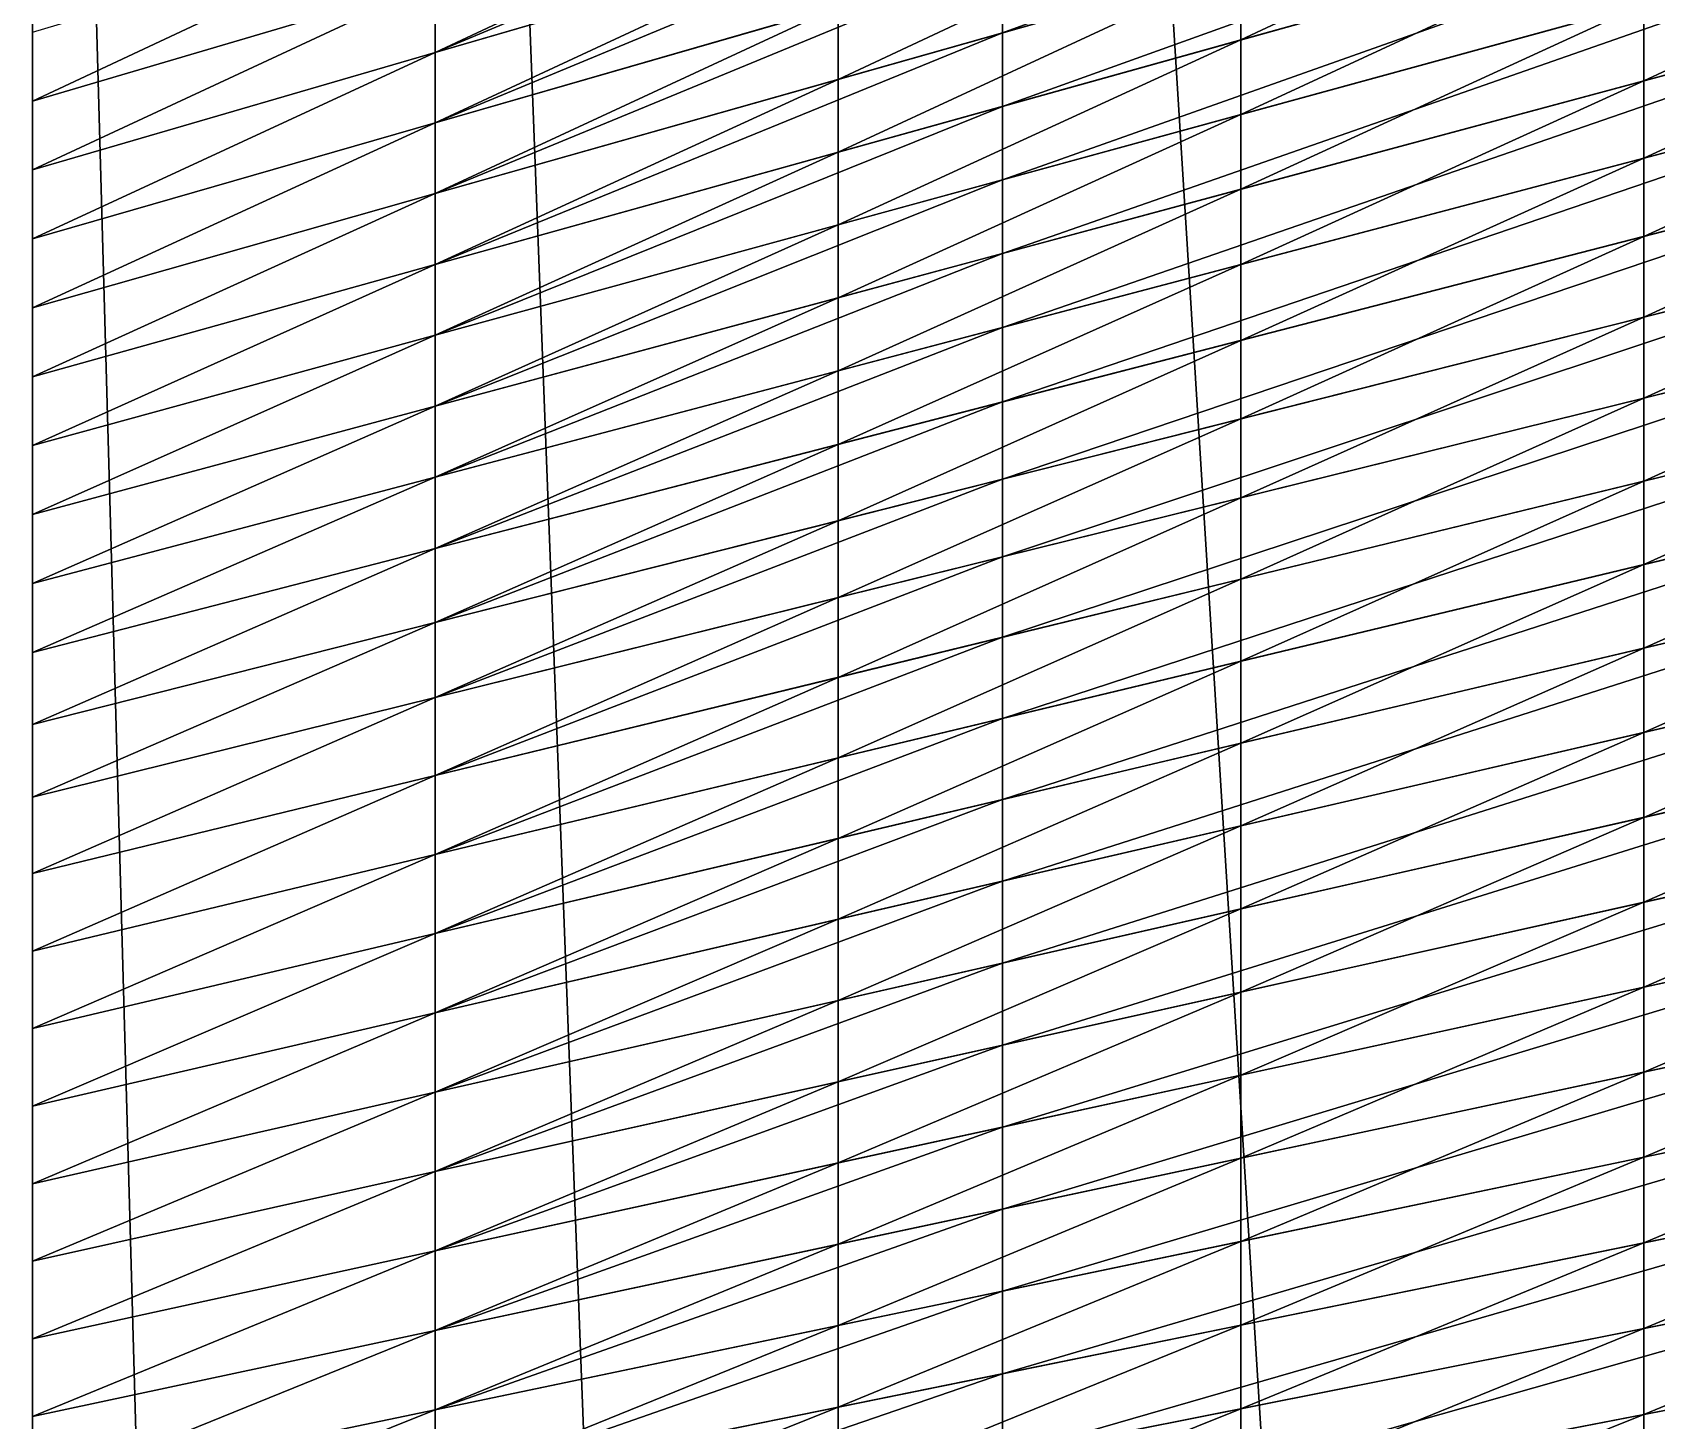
# Model space of a CAD drawing. Header units: metres. Extents: x -3 to 177, y -14 to 14.
# Drawn here: x -3.2 to -1.587, y 3.396 to 4.774 of the extents above; entities that cross this region are included whole.
import ezdxf

# ---------------------------------------------------------------- set-up
doc = ezdxf.new("R2010")
doc.units = ezdxf.units.M
doc.layers.add('AFT_PEAK', color=7, linetype='Continuous', true_color=0x74a6a7)
doc.layers.add('HULL', color=7, linetype='Continuous', true_color=0x528ba5)

msp = doc.modelspace()

# ---------------------------------------------------------------- linework, layer by layer
at = {"layer": 'AFT_PEAK'}
for points in [[(-2.2367, 7.5013, 14.8718), (-1.2735, -7.9426, 14.8547), (-1.2735, 7.9426, 14.8547)], [(-2.8, 7.2432, 14.8819), (-2.2367, -7.5013, 14.8718), (-2.2367, 7.5013, 14.8718)], [(-2.2367, 7.5013, 14.8718), (-2.2367, -7.5013, 14.8718), (-1.2735, -7.9426, 14.8547)], [(-3.2, 7.06, 14.889), (-2.8, -7.2432, 14.8819), (-2.8, 7.2432, 14.8819)], [(-2.8, 7.2432, 14.8819), (-2.8, -7.2432, 14.8819), (-2.2367, -7.5013, 14.8718)], [(-3.2, 7.06, 14.889), (-3.2, -7.06, 14.889), (-2.8, -7.2432, 14.8819)], [(-3.2, -7.0425, 14.8101), (-3.2, -7.06, 14.889), (-3.2, 7.06, 14.889)], [(-3.2, -7.0425, 14.8101), (-3.2, 7.06, 14.889), (-3.2, 7.0425, 14.8101)], [(-3.2, -7.0425, 14.8101), (-3.2, 7.0425, 14.8101), (-3.2, 7.025, 14.7312)], [(-3.2, -7.025, 14.7312), (-3.2, -7.0425, 14.8101), (-3.2, 7.025, 14.7312)], [(-3.2, -7.025, 14.7312), (-3.2, 7.025, 14.7312), (-3.2, 7.0075, 14.6523)], [(-3.2, -7.025, 14.7312), (-3.2, 7.0075, 14.6523), (-3.2, 6.9901, 14.5734)], [(-3.2, -7.025, 14.7312), (-3.2, 6.9901, 14.5734), (-3.2, 6.9726, 14.4945)], [(-3.2, -7.025, 14.7312), (-3.2, 6.9726, 14.4945), (-3.2, 6.9551, 14.4156)], [(-3.2, -7.025, 14.7312), (-3.2, 6.9551, 14.4156), (-3.2, 6.9376, 14.3367)], [(-3.2, -6.8289, 13.8642), (-3.2, -7.025, 14.7312), (-3.2, 6.9376, 14.3367)], [(-3.2, -6.8093, 13.7859), (-3.2, -6.8289, 13.8642), (-3.2, 6.9376, 14.3367)], [(-3.2, -6.5557, 12.8508), (-3.2, -6.8093, 13.7859), (-3.2, 6.9376, 14.3367)], [(-3.2, -6.5557, 12.8508), (-3.2, 6.9376, 14.3367), (-3.2, 6.2422, 12.019)], [(-3.2, 6.2422, 12.019), (-3.2, 5.7353, 11.1927), (-3.2, 4.5009, 10.0523)], [(-3.2, 6.2422, 12.019), (-3.2, 4.5009, 10.0523), (-3.2, 2.3223, 9.2208)], [(-3.2, 6.2422, 12.019), (-3.2, 2.3223, 9.2208), (-3.2, -0.7272, 9.0124)], [(-3.2, 6.2422, 12.019), (-3.2, -0.7272, 9.0124), (-3.2, -5.5467, 10.9327)], [(-3.2, -5.5467, 10.9327), (-3.2, -6.5557, 12.8508), (-3.2, 6.2422, 12.019)], [(-3.2, 5.7353, 11.1927), (-3.2, 5.1988, 10.595), (-3.2, 4.5009, 10.0523)], [(-3.2, 5.1988, 10.595), (-3.2, 4.5693, 10.0953), (-3.2, 4.5009, 10.0523)], [(-3.2, 5.1988, 10.595), (-3.2, 4.6377, 10.1383), (-3.2, 4.5693, 10.0953)], [(-3.2, 5.1988, 10.595), (-3.2, 4.7061, 10.1813), (-3.2, 4.6377, 10.1383)], [(-3.2, 5.1988, 10.595), (-3.2, 4.7746, 10.2243), (-3.2, 4.7061, 10.1813)], [(-2.2367, 4.7739, 9.7803), (-2.2367, 4.8469, 9.8244), (-1.2735, 5.1246, 9.5534)], [(-2.2367, 4.7739, 9.7803), (-1.2735, 5.1246, 9.5534), (-1.2735, 5.047, 9.5083)], [(-2.2367, 4.7009, 9.7363), (-2.2367, 4.7739, 9.7803), (-1.2735, 5.047, 9.5083)], [(-2.2367, 4.7009, 9.7363), (-1.2735, 5.047, 9.5083), (-1.2735, 4.9694, 9.4633)], [(-2.8, 4.7544, 10.0271), (-2.8, 4.8241, 10.0715), (-2.2367, 4.9901, 9.9169)], [(-2.8, 4.7544, 10.0271), (-2.2367, 4.9901, 9.9169), (-2.2367, 4.9186, 9.8705)], [(-2.2367, 4.6279, 9.6923), (-2.2367, 4.7009, 9.7363), (-1.2735, 4.9694, 9.4633)], [(-2.2367, 4.6279, 9.6923), (-1.2735, 4.9694, 9.4633), (-1.2735, 4.8918, 9.4183)], [(-2.8, 4.6846, 9.9828), (-2.8, 4.7544, 10.0271), (-2.2367, 4.9186, 9.8705)], [(-2.8, 4.6846, 9.9828), (-2.2367, 4.9186, 9.8705), (-2.2367, 4.8469, 9.8244)], [(-3.2, 4.7061, 10.1813), (-3.2, 4.7746, 10.2243), (-2.8, 4.8938, 10.1159)], [(-3.2, 4.7061, 10.1813), (-2.8, 4.8938, 10.1159), (-2.8, 4.8241, 10.0715)], [(-2.2367, 4.5549, 9.6483), (-2.2367, 4.6279, 9.6923), (-1.2735, 4.8918, 9.4183)], [(-2.2367, 4.5549, 9.6483), (-1.2735, 4.8918, 9.4183), (-1.2735, 4.8142, 9.3732)], [(-2.8, 4.6142, 9.9394), (-2.8, 4.6846, 9.9828), (-2.2367, 4.8469, 9.8244)], [(-2.8, 4.6142, 9.9394), (-2.2367, 4.8469, 9.8244), (-2.2367, 4.7739, 9.7803)], [(-3.2, 4.6377, 10.1383), (-3.2, 4.7061, 10.1813), (-2.8, 4.8241, 10.0715)], [(-3.2, 4.6377, 10.1383), (-2.8, 4.8241, 10.0715), (-2.8, 4.7544, 10.0271)], [(-2.2367, 4.4813, 9.6055), (-2.2367, 4.5549, 9.6483), (-1.2735, 4.8142, 9.3732)], [(-2.2367, 4.4813, 9.6055), (-1.2735, 4.8142, 9.3732), (-1.2735, 4.7354, 9.3305)], [(-2.8, 4.5439, 9.896), (-2.8, 4.6142, 9.9394), (-2.2367, 4.7739, 9.7803)], [(-2.8, 4.5439, 9.896), (-2.2367, 4.7739, 9.7803), (-2.2367, 4.7009, 9.7363)], [(-3.2, 4.5693, 10.0953), (-3.2, 4.6377, 10.1383), (-2.8, 4.7544, 10.0271)], [(-3.2, 4.5693, 10.0953), (-2.8, 4.7544, 10.0271), (-2.8, 4.6846, 9.9828)], [(-2.2367, 4.4074, 9.5632), (-2.2367, 4.4813, 9.6055), (-1.2735, 4.7354, 9.3305)], [(-2.2367, 4.4074, 9.5632), (-1.2735, 4.7354, 9.3305), (-1.2735, 4.656, 9.289)], [(-2.8, 4.4736, 9.8526), (-2.8, 4.5439, 9.896), (-2.2367, 4.7009, 9.7363)], [(-2.8, 4.4736, 9.8526), (-2.2367, 4.7009, 9.7363), (-2.2367, 4.6279, 9.6923)], [(-3.2, 4.5009, 10.0523), (-3.2, 4.5693, 10.0953), (-2.8, 4.6846, 9.9828)], [(-3.2, 4.5009, 10.0523), (-2.8, 4.6846, 9.9828), (-2.8, 4.6142, 9.9394)], [(-2.2367, 4.3307, 9.5263), (-2.2367, 4.4074, 9.5632), (-1.2735, 4.656, 9.289)], [(-2.2367, 4.3307, 9.5263), (-1.2735, 4.656, 9.289), (-1.2735, 4.5741, 9.2527)], [(-3.2, 4.4324, 10.0094), (-3.2, 4.5009, 10.0523), (-2.8, 4.6142, 9.9394)], [(-3.2, 4.4324, 10.0094), (-2.8, 4.6142, 9.9394), (-2.8, 4.5439, 9.896)], [(-2.8, 4.4033, 9.8091), (-2.8, 4.4736, 9.8526), (-2.2367, 4.6279, 9.6923)], [(-2.8, 4.4033, 9.8091), (-2.2367, 4.6279, 9.6923), (-2.2367, 4.5549, 9.6483)], [(-2.2367, 4.2535, 9.4902), (-2.2367, 4.3307, 9.5263), (-1.2735, 4.5741, 9.2527)], [(-2.2367, 4.2535, 9.4902), (-1.2735, 4.5741, 9.2527), (-1.2735, 4.492, 9.2168)], [(-2.8, 4.3327, 9.7662), (-2.8, 4.4033, 9.8091), (-2.2367, 4.5549, 9.6483)], [(-2.8, 4.3327, 9.7662), (-2.2367, 4.5549, 9.6483), (-2.2367, 4.4813, 9.6055)], [(-3.2, 4.364, 9.9664), (-3.2, 4.4324, 10.0094), (-2.8, 4.5439, 9.896)], [(-3.2, 4.364, 9.9664), (-2.8, 4.5439, 9.896), (-2.8, 4.4736, 9.8526)], [(-3.2, 4.015, 9.7636), (-3.2, 4.5009, 10.0523), (-3.2, 4.4324, 10.0094)], [(-3.2, 4.5009, 10.0523), (-3.2, 4.015, 9.7636), (-3.2, 3.4001, 9.5646)], [(-3.2, 4.5009, 10.0523), (-3.2, 2.7842, 9.3682), (-3.2, 2.7072, 9.3436)], [(-3.2, 4.5009, 10.0523), (-3.2, 2.8612, 9.3927), (-3.2, 2.7842, 9.3682)], [(-3.2, 4.5009, 10.0523), (-3.2, 2.9382, 9.4173), (-3.2, 2.8612, 9.3927)], [(-3.2, 4.5009, 10.0523), (-3.2, 3.0152, 9.4418), (-3.2, 2.9382, 9.4173)], [(-3.2, 4.5009, 10.0523), (-3.2, 3.0922, 9.4664), (-3.2, 3.0152, 9.4418)], [(-3.2, 4.5009, 10.0523), (-3.2, 3.1692, 9.491), (-3.2, 3.0922, 9.4664)], [(-3.2, 4.5009, 10.0523), (-3.2, 3.2461, 9.5155), (-3.2, 3.1692, 9.491)], [(-3.2, 4.5009, 10.0523), (-3.2, 3.3231, 9.5401), (-3.2, 3.2461, 9.5155)], [(-3.2, 4.5009, 10.0523), (-3.2, 3.4001, 9.5646), (-3.2, 3.3231, 9.5401)], [(-3.2, 4.5009, 10.0523), (-3.2, 2.3993, 9.2454), (-3.2, 2.3223, 9.2208)], [(-3.2, 4.5009, 10.0523), (-3.2, 2.4763, 9.2699), (-3.2, 2.3993, 9.2454)], [(-3.2, 4.5009, 10.0523), (-3.2, 2.5532, 9.2945), (-3.2, 2.4763, 9.2699)], [(-3.2, 4.5009, 10.0523), (-3.2, 2.6302, 9.319), (-3.2, 2.5532, 9.2945)], [(-3.2, 4.5009, 10.0523), (-3.2, 2.7072, 9.3436), (-3.2, 2.6302, 9.319)], [(-2.2367, 4.1737, 9.4606), (-2.2367, 4.2535, 9.4902), (-1.2735, 4.492, 9.2168)], [(-2.2367, 4.1737, 9.4606), (-1.2735, 4.492, 9.2168), (-1.2735, 4.4083, 9.1846)], [(-3.2, 4.2956, 9.9234), (-3.2, 4.364, 9.9664), (-2.8, 4.4736, 9.8526)], [(-3.2, 4.2956, 9.9234), (-2.8, 4.4736, 9.8526), (-2.8, 4.4033, 9.8091)], [(-2.8, 4.262, 9.7235), (-2.8, 4.3327, 9.7662), (-2.2367, 4.4813, 9.6055)], [(-2.8, 4.262, 9.7235), (-2.2367, 4.4813, 9.6055), (-2.2367, 4.4074, 9.5632)], [(-3.2, 4.015, 9.7636), (-3.2, 4.4324, 10.0094), (-3.2, 4.364, 9.9664)], [(-3.2, 4.2272, 9.8804), (-3.2, 4.2956, 9.9234), (-2.8, 4.4033, 9.8091)], [(-3.2, 4.2272, 9.8804), (-2.8, 4.4033, 9.8091), (-2.8, 4.3327, 9.7662)], [(-2.8, 4.1883, 9.6863), (-2.8, 4.262, 9.7235), (-2.2367, 4.4074, 9.5632)], [(-2.8, 4.1883, 9.6863), (-2.2367, 4.4074, 9.5632), (-2.2367, 4.3307, 9.5263)], [(-2.2367, 4.0931, 9.4327), (-2.2367, 4.1737, 9.4606), (-1.2735, 4.4083, 9.1846)], [(-2.2367, 4.0931, 9.4327), (-1.2735, 4.4083, 9.1846), (-1.2735, 4.3242, 9.1533)], [(-3.2, 4.015, 9.7636), (-3.2, 4.364, 9.9664), (-3.2, 4.2956, 9.9234)], [(-3.2, 4.1587, 9.8374), (-3.2, 4.2272, 9.8804), (-2.8, 4.3327, 9.7662)], [(-3.2, 4.1587, 9.8374), (-2.8, 4.3327, 9.7662), (-2.8, 4.262, 9.7235)], [(-2.8, 4.114, 9.65), (-2.8, 4.1883, 9.6863), (-2.2367, 4.3307, 9.5263)], [(-2.8, 4.114, 9.65), (-2.2367, 4.3307, 9.5263), (-2.2367, 4.2535, 9.4902)], [(-2.2367, 4.0126, 9.4048), (-2.2367, 4.0931, 9.4327), (-1.2735, 4.3242, 9.1533)], [(-2.2367, 4.0126, 9.4048), (-1.2735, 4.3242, 9.1533), (-1.2735, 4.2401, 9.1221)], [(-3.2, 4.015, 9.7636), (-3.2, 4.2956, 9.9234), (-3.2, 4.2272, 9.8804)], [(-3.2, 4.0872, 9.7999), (-3.2, 4.1587, 9.8374), (-2.8, 4.262, 9.7235)], [(-3.2, 4.0872, 9.7999), (-2.8, 4.262, 9.7235), (-2.8, 4.1883, 9.6863)], [(-2.8, 4.0365, 9.6219), (-2.8, 4.114, 9.65), (-2.2367, 4.2535, 9.4902)], [(-2.8, 4.0365, 9.6219), (-2.2367, 4.2535, 9.4902), (-2.2367, 4.1737, 9.4606)], [(-3.2, 4.2272, 9.8804), (-3.2, 4.1587, 9.8374), (-3.2, 4.015, 9.7636)], [(-2.2367, 3.9316, 9.3783), (-2.2367, 4.0126, 9.4048), (-1.2735, 4.2401, 9.1221)], [(-2.2367, 3.9316, 9.3783), (-1.2735, 4.2401, 9.1221), (-1.2735, 4.1551, 9.0938)], [(-3.2, 4.015, 9.7636), (-3.2, 4.0872, 9.7999), (-2.8, 4.1883, 9.6863)], [(-3.2, 4.015, 9.7636), (-2.8, 4.1883, 9.6863), (-2.8, 4.114, 9.65)], [(-2.8, 3.958, 9.596), (-2.8, 4.0365, 9.6219), (-2.2367, 4.1737, 9.4606)], [(-2.8, 3.958, 9.596), (-2.2367, 4.1737, 9.4606), (-2.2367, 4.0931, 9.4327)], [(-3.2, 4.1587, 9.8374), (-3.2, 4.0872, 9.7999), (-3.2, 4.015, 9.7636)], [(-2.2367, 3.8501, 9.353), (-2.2367, 3.9316, 9.3783), (-1.2735, 4.1551, 9.0938)], [(-2.2367, 3.8501, 9.353), (-1.2735, 4.1551, 9.0938), (-1.2735, 4.0692, 9.0677)], [(-3.2, 3.939, 9.7366), (-3.2, 4.015, 9.7636), (-2.8, 4.114, 9.65)], [(-3.2, 3.939, 9.7366), (-2.8, 4.114, 9.65), (-2.8, 4.0365, 9.6219)], [(-2.8, 3.8795, 9.5701), (-2.8, 3.958, 9.596), (-2.2367, 4.0931, 9.4327)], [(-2.8, 3.8795, 9.5701), (-2.2367, 4.0931, 9.4327), (-2.2367, 4.0126, 9.4048)], [(-2.2367, 3.7687, 9.3277), (-2.2367, 3.8501, 9.353), (-1.2735, 4.0692, 9.0677)], [(-2.2367, 3.7687, 9.3277), (-1.2735, 4.0692, 9.0677), (-1.2735, 3.9833, 9.0417)], [(-3.2, 3.8621, 9.712), (-3.2, 3.939, 9.7366), (-2.8, 4.0365, 9.6219)], [(-3.2, 3.8621, 9.712), (-2.8, 4.0365, 9.6219), (-2.8, 3.958, 9.596)], [(-3.2, 4.015, 9.7636), (-3.2, 3.939, 9.7366), (-3.2, 3.8621, 9.712)], [(-3.2, 4.015, 9.7636), (-3.2, 3.7851, 9.6874), (-3.2, 3.7081, 9.6629)], [(-3.2, 4.015, 9.7636), (-3.2, 3.8621, 9.712), (-3.2, 3.7851, 9.6874)], [(-3.2, 4.015, 9.7636), (-3.2, 3.4771, 9.5892), (-3.2, 3.4001, 9.5646)], [(-3.2, 4.015, 9.7636), (-3.2, 3.5541, 9.6138), (-3.2, 3.4771, 9.5892)], [(-3.2, 4.015, 9.7636), (-3.2, 3.6311, 9.6383), (-3.2, 3.5541, 9.6138)], [(-3.2, 4.015, 9.7636), (-3.2, 3.7081, 9.6629), (-3.2, 3.6311, 9.6383)], [(-2.8, 3.8009, 9.5447), (-2.8, 3.8795, 9.5701), (-2.2367, 4.0126, 9.4048)], [(-2.8, 3.8009, 9.5447), (-2.2367, 4.0126, 9.4048), (-2.2367, 3.9316, 9.3783)], [(-2.2367, 3.6873, 9.3024), (-2.2367, 3.7687, 9.3277), (-1.2735, 3.9833, 9.0417)], [(-2.2367, 3.6873, 9.3024), (-1.2735, 3.9833, 9.0417), (-1.2735, 3.8974, 9.0156)], [(-3.2, 3.7851, 9.6874), (-3.2, 3.8621, 9.712), (-2.8, 3.958, 9.596)], [(-3.2, 3.7851, 9.6874), (-2.8, 3.958, 9.596), (-2.8, 3.8795, 9.5701)], [(-2.8, 3.722, 9.5198), (-2.8, 3.8009, 9.5447), (-2.2367, 3.9316, 9.3783)], [(-2.8, 3.722, 9.5198), (-2.2367, 3.9316, 9.3783), (-2.2367, 3.8501, 9.353)], [(-2.2367, 3.6058, 9.2771), (-2.2367, 3.6873, 9.3024), (-1.2735, 3.8974, 9.0156)], [(-2.2367, 3.6058, 9.2771), (-1.2735, 3.8974, 9.0156), (-1.2735, 3.8116, 8.9896)], [(-3.2, 3.7081, 9.6629), (-3.2, 3.7851, 9.6874), (-2.8, 3.8795, 9.5701)], [(-3.2, 3.7081, 9.6629), (-2.8, 3.8795, 9.5701), (-2.8, 3.8009, 9.5447)], [(-2.8, 3.6432, 9.495), (-2.8, 3.722, 9.5198), (-2.2367, 3.8501, 9.353)], [(-2.8, 3.6432, 9.495), (-2.2367, 3.8501, 9.353), (-2.2367, 3.7687, 9.3277)], [(-2.2367, 3.5244, 9.2519), (-2.2367, 3.6058, 9.2771), (-1.2735, 3.8116, 8.9896)], [(-2.2367, 3.5244, 9.2519), (-1.2735, 3.8116, 8.9896), (-1.2735, 3.7256, 8.9638)], [(-3.2, 3.6311, 9.6383), (-3.2, 3.7081, 9.6629), (-2.8, 3.8009, 9.5447)], [(-3.2, 3.6311, 9.6383), (-2.8, 3.8009, 9.5447), (-2.8, 3.722, 9.5198)], [(-2.8, 3.5644, 9.4701), (-2.8, 3.6432, 9.495), (-2.2367, 3.7687, 9.3277)], [(-2.8, 3.5644, 9.4701), (-2.2367, 3.7687, 9.3277), (-2.2367, 3.6873, 9.3024)], [(-2.2367, 3.4425, 9.2283), (-2.2367, 3.5244, 9.2519), (-1.2735, 3.7256, 8.9638)], [(-2.2367, 3.4425, 9.2283), (-1.2735, 3.7256, 8.9638), (-1.2735, 3.6389, 8.941)], [(-3.2, 3.5541, 9.6138), (-3.2, 3.6311, 9.6383), (-2.8, 3.722, 9.5198)], [(-3.2, 3.5541, 9.6138), (-2.8, 3.722, 9.5198), (-2.8, 3.6432, 9.495)], [(-2.8, 3.4855, 9.4452), (-2.8, 3.5644, 9.4701), (-2.2367, 3.6873, 9.3024)], [(-2.8, 3.4855, 9.4452), (-2.2367, 3.6873, 9.3024), (-2.2367, 3.6058, 9.2771)], [(-3.2, 3.4771, 9.5892), (-3.2, 3.5541, 9.6138), (-2.8, 3.6432, 9.495)], [(-3.2, 3.4771, 9.5892), (-2.8, 3.6432, 9.495), (-2.8, 3.5644, 9.4701)], [(-2.2367, 3.3607, 9.2046), (-2.2367, 3.4425, 9.2283), (-1.2735, 3.6389, 8.941)], [(-2.2367, 3.3607, 9.2046), (-1.2735, 3.6389, 8.941), (-1.2735, 3.5522, 8.9182)], [(-2.8, 3.4067, 9.4204), (-2.8, 3.4855, 9.4452), (-2.2367, 3.6058, 9.2771)], [(-2.8, 3.4067, 9.4204), (-2.2367, 3.6058, 9.2771), (-2.2367, 3.5244, 9.2519)], [(-3.2, 3.4001, 9.5646), (-3.2, 3.4771, 9.5892), (-2.8, 3.5644, 9.4701)], [(-3.2, 3.4001, 9.5646), (-2.8, 3.5644, 9.4701), (-2.8, 3.4855, 9.4452)], [(-2.2367, 3.2786, 9.1817), (-2.2367, 3.3607, 9.2046), (-1.2735, 3.5522, 8.9182)], [(-2.2367, 3.2786, 9.1817), (-1.2735, 3.5522, 8.9182), (-1.2735, 3.4651, 8.897)], [(-2.8, 3.3277, 9.3962), (-2.8, 3.4067, 9.4204), (-2.2367, 3.5244, 9.2519)], [(-2.8, 3.3277, 9.3962), (-2.2367, 3.5244, 9.2519), (-2.2367, 3.4425, 9.2283)], [(-3.2, 3.3231, 9.5401), (-3.2, 3.4001, 9.5646), (-2.8, 3.4855, 9.4452)], [(-3.2, 3.3231, 9.5401), (-2.8, 3.4855, 9.4452), (-2.8, 3.4067, 9.4204)], [(-2.2367, 3.1966, 9.1588), (-2.2367, 3.2786, 9.1817), (-1.2735, 3.4651, 8.897)], [(-2.2367, 3.1966, 9.1588), (-1.2735, 3.4651, 8.897), (-1.2735, 3.378, 8.8757)], [(-2.8, 3.2487, 9.372), (-2.8, 3.3277, 9.3962), (-2.2367, 3.4425, 9.2283)], [(-2.8, 3.2487, 9.372), (-2.2367, 3.4425, 9.2283), (-2.2367, 3.3607, 9.2046)], [(-3.2, 3.2461, 9.5155), (-3.2, 3.3231, 9.5401), (-2.8, 3.4067, 9.4204)], [(-3.2, 3.2461, 9.5155), (-2.8, 3.4067, 9.4204), (-2.8, 3.3277, 9.3962)]]:
    msp.add_3dface(points, dxfattribs=at)
at = {"layer": 'HULL'}
for points in [[(-3.2, -7.0425, 14.8101), (-3.2, -7.06, 14.889), (-3.2, 7.06, 14.889)], [(-3.2, -7.0425, 14.8101), (-3.2, 7.06, 14.889), (-3.2, 7.0425, 14.8101)], [(-3.2, -7.0425, 14.8101), (-3.2, 7.0425, 14.8101), (-3.2, 7.025, 14.7312)], [(-3.2, -7.025, 14.7312), (-3.2, -7.0425, 14.8101), (-3.2, 7.025, 14.7312)], [(-3.2, -7.025, 14.7312), (-3.2, 7.025, 14.7312), (-3.2, 7.0075, 14.6523)], [(-3.2, -7.025, 14.7312), (-3.2, 7.0075, 14.6523), (-3.2, 6.9901, 14.5734)], [(-3.2, -7.025, 14.7312), (-3.2, 6.9901, 14.5734), (-3.2, 6.9726, 14.4945)], [(-3.2, -7.025, 14.7312), (-3.2, 6.9726, 14.4945), (-3.2, 6.9551, 14.4156)], [(-3.2, -7.025, 14.7312), (-3.2, 6.9551, 14.4156), (-3.2, 6.9376, 14.3367)], [(-3.2, -6.8289, 13.8642), (-3.2, -7.025, 14.7312), (-3.2, 6.9376, 14.3367)], [(-3.2, -6.8093, 13.7859), (-3.2, -6.8289, 13.8642), (-3.2, 6.9376, 14.3367)], [(-3.2, -6.5557, 12.8508), (-3.2, -6.8093, 13.7859), (-3.2, 6.9376, 14.3367)], [(-3.2, -6.5557, 12.8508), (-3.2, 6.9376, 14.3367), (-3.2, 6.2422, 12.019)], [(-3.2, 6.2422, 12.019), (-3.2, 5.7353, 11.1927), (-3.2, 4.5009, 10.0523)], [(-3.2, 6.2422, 12.019), (-3.2, 4.5009, 10.0523), (-3.2, 2.3223, 9.2208)], [(-3.2, 6.2422, 12.019), (-3.2, 2.3223, 9.2208), (-3.2, -0.7272, 9.0124)], [(-3.2, 6.2422, 12.019), (-3.2, -0.7272, 9.0124), (-3.2, -5.5467, 10.9327)], [(-3.2, -5.5467, 10.9327), (-3.2, -6.5557, 12.8508), (-3.2, 6.2422, 12.019)], [(-3.2, 5.7353, 11.1927), (-3.2, 5.1988, 10.595), (-3.2, 4.5009, 10.0523)], [(-3.2, 5.1988, 10.595), (-3.2, 4.5693, 10.0953), (-3.2, 4.5009, 10.0523)], [(-3.2, 5.1988, 10.595), (-3.2, 4.6377, 10.1383), (-3.2, 4.5693, 10.0953)], [(-3.2, 5.1988, 10.595), (-3.2, 4.7061, 10.1813), (-3.2, 4.6377, 10.1383)], [(-3.2, 5.1988, 10.595), (-3.2, 4.7746, 10.2243), (-3.2, 4.7061, 10.1813)], [(-2, 4.7669, 9.6692), (-2, 4.841, 9.7135), (-1.6, 4.9544, 9.6005)], [(-2, 4.7669, 9.6692), (-1.6, 4.9544, 9.6005), (-1.6, 4.8784, 9.5559)], [(-2.8, 4.7544, 10.0271), (-2.8, 4.8241, 10.0715), (-2.4, 4.942, 9.9617)], [(-2.8, 4.7544, 10.0271), (-2.4, 4.942, 9.9617), (-2.4, 4.871, 9.9159)], [(-2.4, 4.7276, 9.8264), (-2.4, 4.7999, 9.8703), (-2, 4.9151, 9.7578)], [(-2.4, 4.7276, 9.8264), (-2, 4.9151, 9.7578), (-2, 4.841, 9.7135)], [(-1.6, 4.7263, 9.4665), (-1.6, 4.8023, 9.5112), (-1.2, 4.9119, 9.3974)], [(-1.6, 4.7263, 9.4665), (-1.2, 4.9119, 9.3974), (-1.2, 4.834, 9.3523)], [(-3.2, 4.7061, 10.1813), (-3.2, 4.7746, 10.2243), (-2.8, 4.8938, 10.1159)], [(-3.2, 4.7061, 10.1813), (-2.8, 4.8938, 10.1159), (-2.8, 4.8241, 10.0715)], [(-2.8, 4.6846, 9.9828), (-2.8, 4.7544, 10.0271), (-2.4, 4.871, 9.9159)], [(-2.8, 4.6846, 9.9828), (-2.4, 4.871, 9.9159), (-2.4, 4.7999, 9.8703)], [(-2, 4.6928, 9.625), (-2, 4.7669, 9.6692), (-1.6, 4.8784, 9.5559)], [(-2, 4.6928, 9.625), (-1.6, 4.8784, 9.5559), (-1.6, 4.8023, 9.5112)], [(-2.4, 4.6554, 9.7826), (-2.4, 4.7276, 9.8264), (-2, 4.841, 9.7135)], [(-2.4, 4.6554, 9.7826), (-2, 4.841, 9.7135), (-2, 4.7669, 9.6692)], [(-3.2, 4.6377, 10.1383), (-3.2, 4.7061, 10.1813), (-2.8, 4.8241, 10.0715)], [(-3.2, 4.6377, 10.1383), (-2.8, 4.8241, 10.0715), (-2.8, 4.7544, 10.0271)], [(-1.6, 4.6493, 9.4237), (-1.6, 4.7263, 9.4665), (-1.2, 4.834, 9.3523)], [(-1.6, 4.6493, 9.4237), (-1.2, 4.834, 9.3523), (-1.2, 4.7548, 9.3096)], [(-2.8, 4.6142, 9.9394), (-2.8, 4.6846, 9.9828), (-2.4, 4.7999, 9.8703)], [(-2.8, 4.6142, 9.9394), (-2.4, 4.7999, 9.8703), (-2.4, 4.7276, 9.8264)], [(-2, 4.6186, 9.5807), (-2, 4.6928, 9.625), (-1.6, 4.8023, 9.5112)], [(-2, 4.6186, 9.5807), (-1.6, 4.8023, 9.5112), (-1.6, 4.7263, 9.4665)], [(-2.4, 4.5832, 9.7388), (-2.4, 4.6554, 9.7826), (-2, 4.7669, 9.6692)], [(-2.4, 4.5832, 9.7388), (-2, 4.7669, 9.6692), (-2, 4.6928, 9.625)], [(-3.2, 4.5693, 10.0953), (-3.2, 4.6377, 10.1383), (-2.8, 4.7544, 10.0271)], [(-3.2, 4.5693, 10.0953), (-2.8, 4.7544, 10.0271), (-2.8, 4.6846, 9.9828)], [(-1.6, 4.5717, 9.382), (-1.6, 4.6493, 9.4237), (-1.2, 4.7548, 9.3096)], [(-1.6, 4.5717, 9.382), (-1.2, 4.7548, 9.3096), (-1.2, 4.675, 9.2681)], [(-2.8, 4.5439, 9.896), (-2.8, 4.6142, 9.9394), (-2.4, 4.7276, 9.8264)], [(-2.8, 4.5439, 9.896), (-2.4, 4.7276, 9.8264), (-2.4, 4.6554, 9.7826)], [(-2, 4.5437, 9.5379), (-2, 4.6186, 9.5807), (-1.6, 4.7263, 9.4665)], [(-2, 4.5437, 9.5379), (-1.6, 4.7263, 9.4665), (-1.6, 4.6493, 9.4237)], [(-3.2, 4.5009, 10.0523), (-3.2, 4.5693, 10.0953), (-2.8, 4.6846, 9.9828)], [(-3.2, 4.5009, 10.0523), (-2.8, 4.6846, 9.9828), (-2.8, 4.6142, 9.9394)], [(-2.4, 4.5109, 9.6949), (-2.4, 4.5832, 9.7388), (-2, 4.6928, 9.625)], [(-2.4, 4.5109, 9.6949), (-2, 4.6928, 9.625), (-2, 4.6186, 9.5807)], [(-1.6, 4.4916, 9.3454), (-1.6, 4.5717, 9.382), (-1.2, 4.675, 9.2681)], [(-1.6, 4.4916, 9.3454), (-1.2, 4.675, 9.2681), (-1.2, 4.5927, 9.2318)], [(-2.8, 4.4736, 9.8526), (-2.8, 4.5439, 9.896), (-2.4, 4.6554, 9.7826)], [(-2.8, 4.4736, 9.8526), (-2.4, 4.6554, 9.7826), (-2.4, 4.5832, 9.7388)], [(-2, 4.4685, 9.4958), (-2, 4.5437, 9.5379), (-1.6, 4.6493, 9.4237)], [(-2, 4.4685, 9.4958), (-1.6, 4.6493, 9.4237), (-1.6, 4.5717, 9.382)], [(-3.2, 4.4324, 10.0094), (-3.2, 4.5009, 10.0523), (-2.8, 4.6142, 9.9394)], [(-3.2, 4.4324, 10.0094), (-2.8, 4.6142, 9.9394), (-2.8, 4.5439, 9.896)], [(-2.4, 4.4382, 9.6521), (-2.4, 4.5109, 9.6949), (-2, 4.6186, 9.5807)], [(-2.4, 4.4382, 9.6521), (-2, 4.6186, 9.5807), (-2, 4.5437, 9.5379)], [(-2.8, 4.4033, 9.8091), (-2.8, 4.4736, 9.8526), (-2.4, 4.5832, 9.7388)], [(-2.8, 4.4033, 9.8091), (-2.4, 4.5832, 9.7388), (-2.4, 4.5109, 9.6949)], [(-1.6, 4.4111, 9.3094), (-1.6, 4.4916, 9.3454), (-1.2, 4.5927, 9.2318)], [(-1.6, 4.4111, 9.3094), (-1.2, 4.5927, 9.2318), (-1.2, 4.5101, 9.1959)], [(-2, 4.3905, 9.459), (-2, 4.4685, 9.4958), (-1.6, 4.5717, 9.382)], [(-2, 4.3905, 9.459), (-1.6, 4.5717, 9.382), (-1.6, 4.4916, 9.3454)], [(-3.2, 4.364, 9.9664), (-3.2, 4.4324, 10.0094), (-2.8, 4.5439, 9.896)], [(-3.2, 4.364, 9.9664), (-2.8, 4.5439, 9.896), (-2.8, 4.4736, 9.8526)], [(-2.4, 4.3652, 9.6097), (-2.4, 4.4382, 9.6521), (-2, 4.5437, 9.5379)], [(-2.4, 4.3652, 9.6097), (-2, 4.5437, 9.5379), (-2, 4.4685, 9.4958)], [(-3.2, 4.015, 9.7636), (-3.2, 4.5009, 10.0523), (-3.2, 4.4324, 10.0094)], [(-3.2, 4.5009, 10.0523), (-3.2, 4.015, 9.7636), (-3.2, 3.4001, 9.5646)], [(-3.2, 4.5009, 10.0523), (-3.2, 2.7842, 9.3682), (-3.2, 2.7072, 9.3436)], [(-3.2, 4.5009, 10.0523), (-3.2, 2.8612, 9.3927), (-3.2, 2.7842, 9.3682)], [(-3.2, 4.5009, 10.0523), (-3.2, 2.9382, 9.4173), (-3.2, 2.8612, 9.3927)], [(-3.2, 4.5009, 10.0523), (-3.2, 3.0152, 9.4418), (-3.2, 2.9382, 9.4173)], [(-3.2, 4.5009, 10.0523), (-3.2, 3.0922, 9.4664), (-3.2, 3.0152, 9.4418)], [(-3.2, 4.5009, 10.0523), (-3.2, 3.1692, 9.491), (-3.2, 3.0922, 9.4664)], [(-3.2, 4.5009, 10.0523), (-3.2, 3.2461, 9.5155), (-3.2, 3.1692, 9.491)], [(-3.2, 4.5009, 10.0523), (-3.2, 3.3231, 9.5401), (-3.2, 3.2461, 9.5155)], [(-3.2, 4.5009, 10.0523), (-3.2, 3.4001, 9.5646), (-3.2, 3.3231, 9.5401)], [(-3.2, 4.5009, 10.0523), (-3.2, 2.3993, 9.2454), (-3.2, 2.3223, 9.2208)], [(-3.2, 4.5009, 10.0523), (-3.2, 2.4763, 9.2699), (-3.2, 2.3993, 9.2454)], [(-3.2, 4.5009, 10.0523), (-3.2, 2.5532, 9.2945), (-3.2, 2.4763, 9.2699)], [(-3.2, 4.5009, 10.0523), (-3.2, 2.6302, 9.319), (-3.2, 2.5532, 9.2945)], [(-3.2, 4.5009, 10.0523), (-3.2, 2.7072, 9.3436), (-3.2, 2.6302, 9.319)], [(-2.8, 4.3327, 9.7662), (-2.8, 4.4033, 9.8091), (-2.4, 4.5109, 9.6949)], [(-2.8, 4.3327, 9.7662), (-2.4, 4.5109, 9.6949), (-2.4, 4.4382, 9.6521)], [(-1.6, 4.3287, 9.2781), (-1.6, 4.4111, 9.3094), (-1.2, 4.5101, 9.1959)], [(-1.6, 4.3287, 9.2781), (-1.2, 4.5101, 9.1959), (-1.2, 4.4262, 9.1635)], [(-2, 4.3121, 9.423), (-2, 4.3905, 9.459), (-1.6, 4.4916, 9.3454)], [(-2, 4.3121, 9.423), (-1.6, 4.4916, 9.3454), (-1.6, 4.4111, 9.3094)], [(-3.2, 4.2956, 9.9234), (-3.2, 4.364, 9.9664), (-2.8, 4.4736, 9.8526)], [(-3.2, 4.2956, 9.9234), (-2.8, 4.4736, 9.8526), (-2.8, 4.4033, 9.8091)], [(-2.4, 4.2894, 9.5727), (-2.4, 4.3652, 9.6097), (-2, 4.4685, 9.4958)], [(-2.4, 4.2894, 9.5727), (-2, 4.4685, 9.4958), (-2, 4.3905, 9.459)], [(-2.8, 4.262, 9.7235), (-2.8, 4.3327, 9.7662), (-2.4, 4.4382, 9.6521)], [(-2.8, 4.262, 9.7235), (-2.4, 4.4382, 9.6521), (-2.4, 4.3652, 9.6097)], [(-3.2, 4.015, 9.7636), (-3.2, 4.4324, 10.0094), (-3.2, 4.364, 9.9664)], [(-1.6, 4.2459, 9.248), (-1.6, 4.3287, 9.2781), (-1.2, 4.4262, 9.1635)], [(-1.6, 4.2459, 9.248), (-1.2, 4.4262, 9.1635), (-1.2, 4.3418, 9.132)], [(-3.2, 4.2272, 9.8804), (-3.2, 4.2956, 9.9234), (-2.8, 4.4033, 9.8091)], [(-3.2, 4.2272, 9.8804), (-2.8, 4.4033, 9.8091), (-2.8, 4.3327, 9.7662)], [(-2, 4.2313, 9.3927), (-2, 4.3121, 9.423), (-1.6, 4.4111, 9.3094)], [(-2, 4.2313, 9.3927), (-1.6, 4.4111, 9.3094), (-1.6, 4.3287, 9.2781)], [(-2.4, 4.2131, 9.5365), (-2.4, 4.2894, 9.5727), (-2, 4.3905, 9.459)], [(-2.4, 4.2131, 9.5365), (-2, 4.3905, 9.459), (-2, 4.3121, 9.423)], [(-3.2, 4.015, 9.7636), (-3.2, 4.364, 9.9664), (-3.2, 4.2956, 9.9234)], [(-2.8, 4.1883, 9.6863), (-2.8, 4.262, 9.7235), (-2.4, 4.3652, 9.6097)], [(-2.8, 4.1883, 9.6863), (-2.4, 4.3652, 9.6097), (-2.4, 4.2894, 9.5727)], [(-1.6, 4.163, 9.2179), (-1.6, 4.2459, 9.248), (-1.2, 4.3418, 9.132)], [(-1.6, 4.163, 9.2179), (-1.2, 4.3418, 9.132), (-1.2, 4.2575, 9.1006)], [(-3.2, 4.1587, 9.8374), (-3.2, 4.2272, 9.8804), (-2.8, 4.3327, 9.7662)], [(-3.2, 4.1587, 9.8374), (-2.8, 4.3327, 9.7662), (-2.8, 4.262, 9.7235)], [(-2, 4.1499, 9.364), (-2, 4.2313, 9.3927), (-1.6, 4.3287, 9.2781)], [(-2, 4.1499, 9.364), (-1.6, 4.3287, 9.2781), (-1.6, 4.2459, 9.248)], [(-2.4, 4.1339, 9.5073), (-2.4, 4.2131, 9.5365), (-2, 4.3121, 9.423)], [(-2.4, 4.1339, 9.5073), (-2, 4.3121, 9.423), (-2, 4.2313, 9.3927)], [(-3.2, 4.015, 9.7636), (-3.2, 4.2956, 9.9234), (-3.2, 4.2272, 9.8804)], [(-2.8, 4.114, 9.65), (-2.8, 4.1883, 9.6863), (-2.4, 4.2894, 9.5727)], [(-2.8, 4.114, 9.65), (-2.4, 4.2894, 9.5727), (-2.4, 4.2131, 9.5365)], [(-3.2, 4.0872, 9.7999), (-3.2, 4.1587, 9.8374), (-2.8, 4.262, 9.7235)], [(-3.2, 4.0872, 9.7999), (-2.8, 4.262, 9.7235), (-2.8, 4.1883, 9.6863)], [(-1.6, 4.0793, 9.1902), (-1.6, 4.163, 9.2179), (-1.2, 4.2575, 9.1006)], [(-1.6, 4.0793, 9.1902), (-1.2, 4.2575, 9.1006), (-1.2, 4.1721, 9.0721)], [(-2, 4.0685, 9.3353), (-2, 4.1499, 9.364), (-1.6, 4.2459, 9.248)], [(-2, 4.0685, 9.3353), (-1.6, 4.2459, 9.248), (-1.6, 4.163, 9.2179)], [(-3.2, 4.2272, 9.8804), (-3.2, 4.1587, 9.8374), (-3.2, 4.015, 9.7636)], [(-2.4, 4.054, 9.48), (-2.4, 4.1339, 9.5073), (-2, 4.2313, 9.3927)], [(-2.4, 4.054, 9.48), (-2, 4.2313, 9.3927), (-2, 4.1499, 9.364)], [(-2.8, 4.0365, 9.6219), (-2.8, 4.114, 9.65), (-2.4, 4.2131, 9.5365)], [(-2.8, 4.0365, 9.6219), (-2.4, 4.2131, 9.5365), (-2.4, 4.1339, 9.5073)], [(-3.2, 4.015, 9.7636), (-3.2, 4.0872, 9.7999), (-2.8, 4.1883, 9.6863)], [(-3.2, 4.015, 9.7636), (-2.8, 4.1883, 9.6863), (-2.8, 4.114, 9.65)], [(-2, 3.9865, 9.3084), (-2, 4.0685, 9.3353), (-1.6, 4.163, 9.2179)], [(-2, 3.9865, 9.3084), (-1.6, 4.163, 9.2179), (-1.6, 4.0793, 9.1902)], [(-1.6, 3.9949, 9.1644), (-1.6, 4.0793, 9.1902), (-1.2, 4.1721, 9.0721)], [(-1.6, 3.9949, 9.1644), (-1.2, 4.1721, 9.0721), (-1.2, 4.0859, 9.046)], [(-3.2, 4.1587, 9.8374), (-3.2, 4.0872, 9.7999), (-3.2, 4.015, 9.7636)], [(-2.4, 3.974, 9.4527), (-2.4, 4.054, 9.48), (-2, 4.1499, 9.364)], [(-2.4, 3.974, 9.4527), (-2, 4.1499, 9.364), (-2, 4.0685, 9.3353)], [(-2.8, 3.958, 9.596), (-2.8, 4.0365, 9.6219), (-2.4, 4.1339, 9.5073)], [(-2.8, 3.958, 9.596), (-2.4, 4.1339, 9.5073), (-2.4, 4.054, 9.48)], [(-3.2, 3.939, 9.7366), (-3.2, 4.015, 9.7636), (-2.8, 4.114, 9.65)], [(-3.2, 3.939, 9.7366), (-2.8, 4.114, 9.65), (-2.8, 4.0365, 9.6219)], [(-1.6, 3.9106, 9.1386), (-1.6, 3.9949, 9.1644), (-1.2, 4.0859, 9.046)], [(-1.6, 3.9106, 9.1386), (-1.2, 4.0859, 9.046), (-1.2, 3.9997, 9.0199)], [(-2.4, 3.8937, 9.4266), (-2.4, 3.974, 9.4527), (-2, 4.0685, 9.3353)], [(-2.4, 3.8937, 9.4266), (-2, 4.0685, 9.3353), (-2, 3.9865, 9.3084)], [(-2, 3.904, 9.2829), (-2, 3.9865, 9.3084), (-1.6, 4.0793, 9.1902)], [(-2, 3.904, 9.2829), (-1.6, 4.0793, 9.1902), (-1.6, 3.9949, 9.1644)], [(-2.8, 3.8795, 9.5701), (-2.8, 3.958, 9.596), (-2.4, 4.054, 9.48)], [(-2.8, 3.8795, 9.5701), (-2.4, 4.054, 9.48), (-2.4, 3.974, 9.4527)], [(-3.2, 3.8621, 9.712), (-3.2, 3.939, 9.7366), (-2.8, 4.0365, 9.6219)], [(-3.2, 3.8621, 9.712), (-2.8, 4.0365, 9.6219), (-2.8, 3.958, 9.596)], [(-3.2, 4.015, 9.7636), (-3.2, 3.939, 9.7366), (-3.2, 3.8621, 9.712)], [(-3.2, 4.015, 9.7636), (-3.2, 3.7851, 9.6874), (-3.2, 3.7081, 9.6629)], [(-3.2, 4.015, 9.7636), (-3.2, 3.8621, 9.712), (-3.2, 3.7851, 9.6874)], [(-3.2, 4.015, 9.7636), (-3.2, 3.4771, 9.5892), (-3.2, 3.4001, 9.5646)], [(-3.2, 4.015, 9.7636), (-3.2, 3.5541, 9.6138), (-3.2, 3.4771, 9.5892)], [(-3.2, 4.015, 9.7636), (-3.2, 3.6311, 9.6383), (-3.2, 3.5541, 9.6138)], [(-3.2, 4.015, 9.7636), (-3.2, 3.7081, 9.6629), (-3.2, 3.6311, 9.6383)], [(-1.6, 3.8262, 9.1128), (-1.6, 3.9106, 9.1386), (-1.2, 3.9997, 9.0199)], [(-1.6, 3.8262, 9.1128), (-1.2, 3.9997, 9.0199), (-1.2, 3.9135, 8.9937)], [(-2.4, 3.813, 9.4014), (-2.4, 3.8937, 9.4266), (-2, 3.9865, 9.3084)], [(-2.4, 3.813, 9.4014), (-2, 3.9865, 9.3084), (-2, 3.904, 9.2829)], [(-2, 3.8214, 9.2574), (-2, 3.904, 9.2829), (-1.6, 3.9949, 9.1644)], [(-2, 3.8214, 9.2574), (-1.6, 3.9949, 9.1644), (-1.6, 3.9106, 9.1386)], [(-2.8, 3.8009, 9.5447), (-2.8, 3.8795, 9.5701), (-2.4, 3.974, 9.4527)], [(-2.8, 3.8009, 9.5447), (-2.4, 3.974, 9.4527), (-2.4, 3.8937, 9.4266)], [(-3.2, 3.7851, 9.6874), (-3.2, 3.8621, 9.712), (-2.8, 3.958, 9.596)], [(-3.2, 3.7851, 9.6874), (-2.8, 3.958, 9.596), (-2.8, 3.8795, 9.5701)], [(-2.4, 3.7323, 9.3762), (-2.4, 3.813, 9.4014), (-2, 3.904, 9.2829)], [(-2.4, 3.7323, 9.3762), (-2, 3.904, 9.2829), (-2, 3.8214, 9.2574)], [(-2, 3.7389, 9.2319), (-2, 3.8214, 9.2574), (-1.6, 3.9106, 9.1386)], [(-2, 3.7389, 9.2319), (-1.6, 3.9106, 9.1386), (-1.6, 3.8262, 9.1128)], [(-1.6, 3.7418, 9.087), (-1.6, 3.8262, 9.1128), (-1.2, 3.9135, 8.9937)], [(-1.6, 3.7418, 9.087), (-1.2, 3.9135, 8.9937), (-1.2, 3.8273, 8.9676)], [(-2.8, 3.722, 9.5198), (-2.8, 3.8009, 9.5447), (-2.4, 3.8937, 9.4266)], [(-2.8, 3.722, 9.5198), (-2.4, 3.8937, 9.4266), (-2.4, 3.813, 9.4014)], [(-3.2, 3.7081, 9.6629), (-3.2, 3.7851, 9.6874), (-2.8, 3.8795, 9.5701)], [(-3.2, 3.7081, 9.6629), (-2.8, 3.8795, 9.5701), (-2.8, 3.8009, 9.5447)], [(-2, 3.6564, 9.2064), (-2, 3.7389, 9.2319), (-1.6, 3.8262, 9.1128)], [(-2, 3.6564, 9.2064), (-1.6, 3.8262, 9.1128), (-1.6, 3.7418, 9.087)], [(-1.6, 3.6574, 9.0615), (-1.6, 3.7418, 9.087), (-1.2, 3.8273, 8.9676)], [(-1.6, 3.6574, 9.0615), (-1.2, 3.8273, 8.9676), (-1.2, 3.741, 8.9418)], [(-2.8, 3.6432, 9.495), (-2.8, 3.722, 9.5198), (-2.4, 3.813, 9.4014)], [(-2.8, 3.6432, 9.495), (-2.4, 3.813, 9.4014), (-2.4, 3.7323, 9.3762)], [(-2.4, 3.6517, 9.351), (-2.4, 3.7323, 9.3762), (-2, 3.8214, 9.2574)], [(-2.4, 3.6517, 9.351), (-2, 3.8214, 9.2574), (-2, 3.7389, 9.2319)], [(-3.2, 3.6311, 9.6383), (-3.2, 3.7081, 9.6629), (-2.8, 3.8009, 9.5447)], [(-3.2, 3.6311, 9.6383), (-2.8, 3.8009, 9.5447), (-2.8, 3.722, 9.5198)], [(-2, 3.5738, 9.1811), (-2, 3.6564, 9.2064), (-1.6, 3.7418, 9.087)], [(-2, 3.5738, 9.1811), (-1.6, 3.7418, 9.087), (-1.6, 3.6574, 9.0615)], [(-2.8, 3.5644, 9.4701), (-2.8, 3.6432, 9.495), (-2.4, 3.7323, 9.3762)], [(-2.8, 3.5644, 9.4701), (-2.4, 3.7323, 9.3762), (-2.4, 3.6517, 9.351)], [(-2.4, 3.571, 9.3258), (-2.4, 3.6517, 9.351), (-2, 3.7389, 9.2319)], [(-2.4, 3.571, 9.3258), (-2, 3.7389, 9.2319), (-2, 3.6564, 9.2064)], [(-1.6, 3.5723, 9.0384), (-1.6, 3.6574, 9.0615), (-1.2, 3.741, 8.9418)], [(-1.6, 3.5723, 9.0384), (-1.2, 3.741, 8.9418), (-1.2, 3.6539, 8.9191)], [(-3.2, 3.5541, 9.6138), (-3.2, 3.6311, 9.6383), (-2.8, 3.722, 9.5198)], [(-3.2, 3.5541, 9.6138), (-2.8, 3.722, 9.5198), (-2.8, 3.6432, 9.495)], [(-2.8, 3.4855, 9.4452), (-2.8, 3.5644, 9.4701), (-2.4, 3.6517, 9.351)], [(-2.8, 3.4855, 9.4452), (-2.4, 3.6517, 9.351), (-2.4, 3.571, 9.3258)], [(-2.4, 3.4903, 9.3008), (-2.4, 3.571, 9.3258), (-2, 3.6564, 9.2064)], [(-2.4, 3.4903, 9.3008), (-2, 3.6564, 9.2064), (-2, 3.5738, 9.1811)], [(-2, 3.4908, 9.1577), (-2, 3.5738, 9.1811), (-1.6, 3.6574, 9.0615)], [(-2, 3.4908, 9.1577), (-1.6, 3.6574, 9.0615), (-1.6, 3.5723, 9.0384)], [(-1.6, 3.4872, 9.0153), (-1.6, 3.5723, 9.0384), (-1.2, 3.6539, 8.9191)], [(-1.6, 3.4872, 9.0153), (-1.2, 3.6539, 8.9191), (-1.2, 3.5668, 8.8964)], [(-3.2, 3.4771, 9.5892), (-3.2, 3.5541, 9.6138), (-2.8, 3.6432, 9.495)], [(-3.2, 3.4771, 9.5892), (-2.8, 3.6432, 9.495), (-2.8, 3.5644, 9.4701)], [(-3.2, 3.4001, 9.5646), (-3.2, 3.4771, 9.5892), (-2.8, 3.5644, 9.4701)], [(-3.2, 3.4001, 9.5646), (-2.8, 3.5644, 9.4701), (-2.8, 3.4855, 9.4452)], [(-2.8, 3.4067, 9.4204), (-2.8, 3.4855, 9.4452), (-2.4, 3.571, 9.3258)], [(-2.8, 3.4067, 9.4204), (-2.4, 3.571, 9.3258), (-2.4, 3.4903, 9.3008)], [(-2.4, 3.4092, 9.2769), (-2.4, 3.4903, 9.3008), (-2, 3.5738, 9.1811)], [(-2.4, 3.4092, 9.2769), (-2, 3.5738, 9.1811), (-2, 3.4908, 9.1577)], [(-2, 3.4077, 9.1342), (-2, 3.4908, 9.1577), (-1.6, 3.5723, 9.0384)], [(-2, 3.4077, 9.1342), (-1.6, 3.5723, 9.0384), (-1.6, 3.4872, 9.0153)], [(-1.6, 3.4019, 8.9935), (-1.6, 3.4872, 9.0153), (-1.2, 3.5668, 8.8964)], [(-1.6, 3.4019, 8.9935), (-1.2, 3.5668, 8.8964), (-1.2, 3.4793, 8.8753)], [(-3.2, 3.3231, 9.5401), (-3.2, 3.4001, 9.5646), (-2.8, 3.4855, 9.4452)], [(-3.2, 3.3231, 9.5401), (-2.8, 3.4855, 9.4452), (-2.8, 3.4067, 9.4204)], [(-2.8, 3.3277, 9.3962), (-2.8, 3.4067, 9.4204), (-2.4, 3.4903, 9.3008)], [(-2.8, 3.3277, 9.3962), (-2.4, 3.4903, 9.3008), (-2.4, 3.4092, 9.2769)], [(-2.4, 3.3282, 9.2531), (-2.4, 3.4092, 9.2769), (-2, 3.4908, 9.1577)], [(-2.4, 3.3282, 9.2531), (-2, 3.4908, 9.1577), (-2, 3.4077, 9.1342)], [(-2, 3.3245, 9.1117), (-2, 3.4077, 9.1342), (-1.6, 3.4872, 9.0153)], [(-2, 3.3245, 9.1117), (-1.6, 3.4872, 9.0153), (-1.6, 3.4019, 8.9935)], [(-1.6, 3.3165, 8.9717), (-1.6, 3.4019, 8.9935), (-1.2, 3.4793, 8.8753)], [(-1.6, 3.3165, 8.9717), (-1.2, 3.4793, 8.8753), (-1.2, 3.3919, 8.8541)], [(-3.2, 3.2461, 9.5155), (-3.2, 3.3231, 9.5401), (-2.8, 3.4067, 9.4204)], [(-3.2, 3.2461, 9.5155), (-2.8, 3.4067, 9.4204), (-2.8, 3.3277, 9.3962)], [(-2.8, 3.2487, 9.372), (-2.8, 3.3277, 9.3962), (-2.4, 3.4092, 9.2769)], [(-2.8, 3.2487, 9.372), (-2.4, 3.4092, 9.2769), (-2.4, 3.3282, 9.2531)], [(-2.4, 3.247, 9.2299), (-2.4, 3.3282, 9.2531), (-2, 3.4077, 9.1342)], [(-2.4, 3.247, 9.2299), (-2, 3.4077, 9.1342), (-2, 3.3245, 9.1117)], [(-2, 3.2412, 9.0892), (-2, 3.3245, 9.1117), (-1.6, 3.4019, 8.9935)], [(-2, 3.2412, 9.0892), (-1.6, 3.4019, 8.9935), (-1.6, 3.3165, 8.9717)]]:
    msp.add_3dface(points, dxfattribs=at)

doc.saveas('drawing.dxf')
